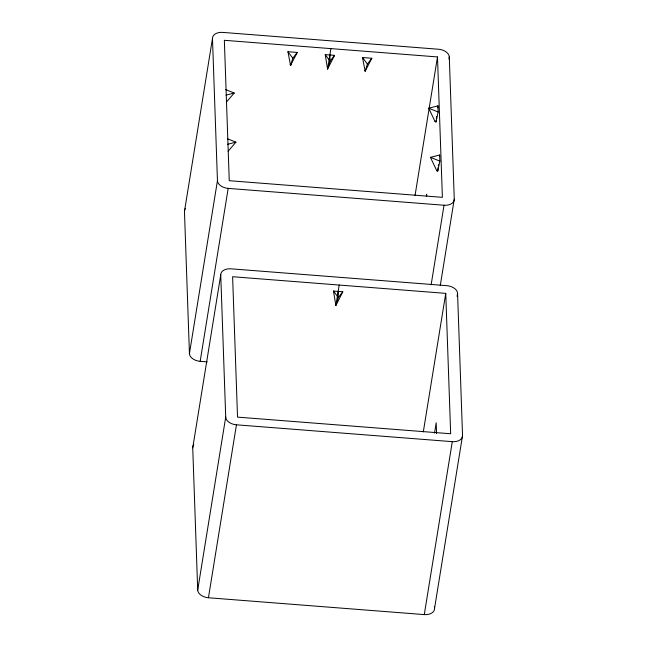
<?xml version="1.0" encoding="UTF-8"?>
<svg xmlns="http://www.w3.org/2000/svg" width="647" height="647" viewBox="0 0 647 647"><rect width="100%" height="100%" fill="white"/><g stroke="black" fill="none" stroke-linecap="round" stroke-linejoin="round"><path stroke-width="0.97" d="M435.997 121.976L438.156 112.004L437.946 105.865L428.726 108.211L435.059 121.596L435.997 121.976L436.102 120.391M436.345 118.458L436.588 116.517M437.696 107.806L437.946 105.865M437.72 171.107L439.879 161.135L439.661 154.997L430.441 157.342L436.774 170.727L437.72 171.107L438.068 167.589M438.31 165.648L438.431 164.686M439.539 155.967L439.661 154.997M207.194 361.883L200.166 361.333A10.57 6.834 9.2 0 1 189.434 353.602L184.46 211.432L212.475 38.488A10.57 6.834 9.2 0 1 222.722 32.399L438.561 49.245A10.57 6.834 9.2 0 1 449.293 56.976L454.267 199.147L440.259 285.618M189.434 353.602L217.449 180.659L212.475 38.488M200.166 361.333L228.181 188.39A10.57 6.834 9.2 0 1 217.449 180.659M192.733 447.853L220.74 274.91A10.57 6.834 9.2 0 1 230.987 268.82L446.834 285.667A10.57 6.834 9.2 0 1 457.566 293.398L462.54 435.568L434.525 608.512A10.57 6.834 9.2 0 1 424.278 614.601L208.439 597.755A10.57 6.834 9.2 0 1 197.707 590.024L192.733 447.853A10.57 6.834 9.2 0 1 193.793 444.772M197.707 590.024L225.714 417.089L220.74 274.91M208.439 597.755L236.446 424.812A10.57 6.834 9.2 0 1 225.714 417.089M330.916 48.622L327.592 69.132L325.223 54.623L334.548 55.351L327.592 69.132L330.099 61.125L329.881 54.987M339.182 285.044L335.866 305.554L333.488 291.045L342.813 291.773L335.866 305.554L338.365 297.547L338.155 291.409M415.05 195.459L437.485 56.936L224.347 40.3L229.256 180.699L442.394 197.335L437.485 56.936M426.341 196.178L426.64 194.302L426.713 196.267M448.978 58.958L449.293 56.976M431.145 284.753L444.02 205.236A10.57 6.834 9.2 0 0 454.267 199.147M423.316 431.889L445.751 293.366L232.613 276.722L237.522 417.121L450.668 433.757L445.751 293.366M434.525 433.102L436.199 422.766L436.579 433.571M457.081 296.375L457.566 293.398M424.278 614.601L452.285 441.658A10.57 6.834 9.2 0 0 462.54 435.568M290.552 65.42L292.808 58.214L297.256 52.439L287.931 51.711L290.552 65.42L297.256 52.439M365.143 71.243L367.391 64.037L371.839 58.262L362.514 57.534L365.143 71.243L371.839 58.262M334.548 55.351L330.099 61.125L325.223 54.623M342.813 291.773L338.365 297.547L333.488 291.045M226.393 102.089L234.238 93.031L225.657 89.577M228.116 151.22L235.953 142.162L227.38 138.709M225.94 95.133L234.238 93.031M227.655 144.265L235.953 142.162M435.059 121.596L435.981 121.361M436.774 170.727L437.696 170.493M290.058 64.773L290.996 64.846M364.649 70.596L365.587 70.669M228.181 188.39L444.02 205.236M236.446 424.812L452.285 441.658M428.726 108.211L438.156 112.004M430.441 157.342L439.879 161.135M362.514 57.534L367.391 64.037M287.931 51.711L292.808 58.214M434.452 606.498L434.525 608.512M184.46 211.432A10.57 6.834 9.2 0 1 185.527 208.35"/></g></svg>
